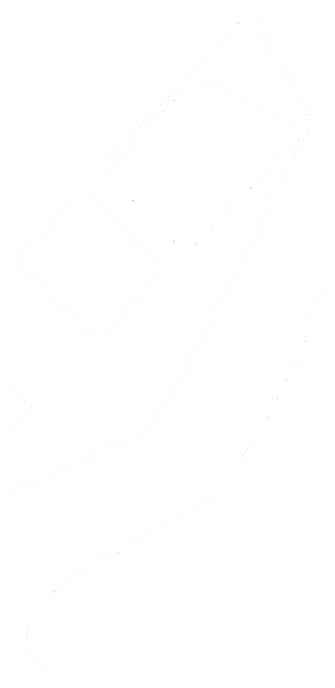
# Model space of a CAD drawing. Header units: metres. Extents: x 0 to 7617939, y 0 to 4642111.
# Drawn here: x 7616266.3 to 7616335.1, y 4641422.2 to 4641570 of the extents above; entities that cross this region are included whole.
import ezdxf

# ---------------------------------------------------------------- set-up
doc = ezdxf.new("R2010")
doc.units = ezdxf.units.M
doc.header["$MEASUREMENT"] = 0
doc.layers.add('parcels_o — WF.WFI_GML_PARC', color=1, linetype='Continuous', lineweight=0)

msp = doc.modelspace()

# ---------------------------------------------------------------- linework, layer by layer
at = {"layer": 'parcels_o — WF.WFI_GML_PARC', "color": 3, "linetype": 'Continuous', "const_width": 0.00234, "flags": 128}
for points in [[(7616249.43, 4641454.81), (7616288.28, 4641473.35), (7616292.36, 4641474.45), (7616296.31, 4641477.86), (7616300.76, 4641483.29), (7616306.84, 4641494.31), (7616320.78, 4641521.29), (7616322.34, 4641525.49), (7616324.98, 4641530.5), (7616333.09, 4641545.42), (7616320.69, 4641567.51), (7616318.68, 4641569.97), (7616302.93, 4641553.71), (7616287.09, 4641536.55)], [(7616341.74, 4641561.51), (7616333.09, 4641545.42), (7616324.98, 4641530.5), (7616322.34, 4641525.49), (7616320.78, 4641521.29), (7616306.84, 4641494.31), (7616300.76, 4641483.29), (7616296.31, 4641477.86), (7616292.36, 4641474.45), (7616288.28, 4641473.35), (7616249.43, 4641454.81), (7616242.08, 4641450.96), (7616240.43, 4641449.73), (7616240.67, 4641449.5), (7616235.81, 4641444.49)], [(7616234.36, 4641292.57), (7616252.11, 4641317.3), (7616270.76, 4641349.08), (7616276.93, 4641368.01), (7616278.57, 4641386.27), (7616279.38, 4641402.05), (7616278.09, 4641412.98), (7616274.43, 4641420.39), (7616269.81, 4641428.39), (7616269.19, 4641430.05), (7616270, 4641433.69), (7616272.03, 4641437.24), (7616276.71, 4641442), (7616285.36, 4641447.58), (7616292.46, 4641450.65), (7616301.95, 4641457.32), (7616311.19, 4641462.09), (7616322.25, 4641477.92), (7616332.87, 4641499.56), (7616331.26, 4641500.1), (7616331.04, 4641500.17), (7616331.84, 4641501.54), (7616338.13, 4641510.81)]]:
    msp.add_lwpolyline(points, dxfattribs=at)
for points in [[(7616304.93, 4641516.19), (7616286.74, 4641534.25), (7616291.46, 4641539.19), (7616295.92, 4641543.97), (7616300.84, 4641549.11), (7616303.08, 4641551.4), (7616304.32, 4641552.8), (7616305.61, 4641553.83), (7616307.77, 4641554.64), (7616310.15, 4641554.45), (7616312.01, 4641553.67), (7616331.12, 4641543.09), (7616319.74, 4641531.29), (7616314.84, 4641526.3), (7616310.16, 4641521.54), (7616304.93, 4641516.19)], [(7616274.3, 4641522.49), (7616281.87, 4641530.51), (7616299.97, 4641513.24), (7616292.52, 4641505.18), (7616284.91, 4641497.24), (7616266.72, 4641514.52), (7616274.3, 4641522.49)], [(7616244.68, 4641491.35), (7616252.27, 4641499.31), (7616270.36, 4641482.06), (7616262.77, 4641474.1), (7616244.68, 4641491.35)]]:
    msp.add_lwpolyline(points, close=True, dxfattribs=at)

doc.saveas('drawing.dxf')
